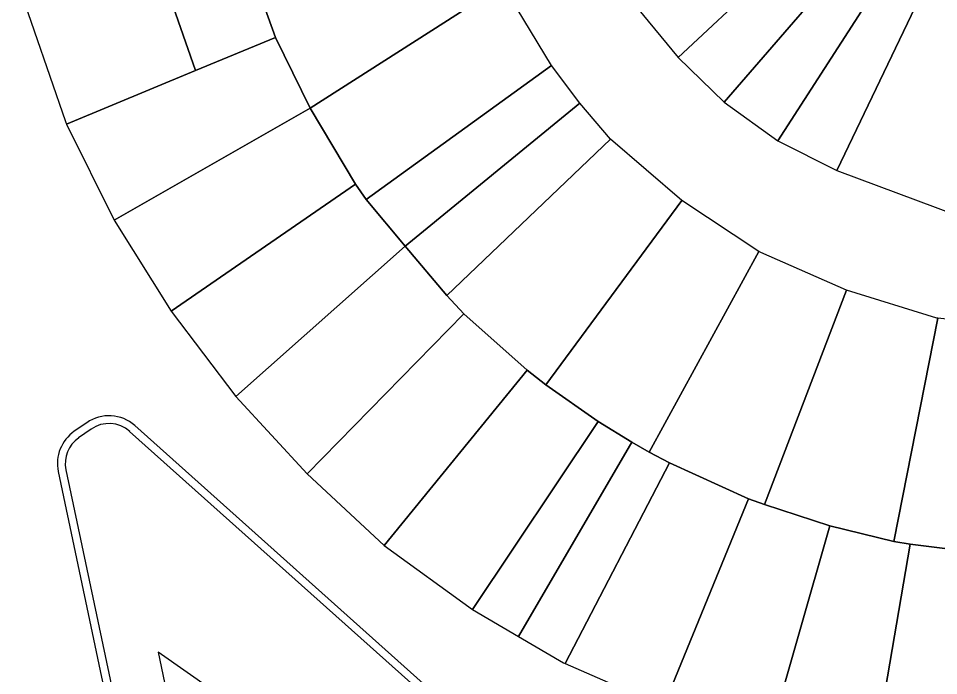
# Model space of a CAD drawing. Header units: metres. Extents: x 263639 to 269142, y 7370519 to 7372711.
# Drawn here: x 265278.8 to 265420.4, y 7371480.4 to 7371581.5 of the extents above; entities that cross this region are included whole.
import ezdxf

# ---------------------------------------------------------------- set-up
doc = ezdxf.new("R2010")
doc.units = ezdxf.units.M
doc.layers.add('LOTE', color=7, linetype='Continuous')

msp = doc.modelspace()

# ---------------------------------------------------------------- linework, layer by layer
for p, q in [((265289.97, 7371518.29), (265288.05, 7371516.96)), ((265346.16, 7371473.04), (265295.9, 7371517.93)), ((265286.09, 7371512.03), (265307.22, 7371411.78))]:
    msp.add_line(p, q)
msp.add_lwpolyline([(265284.92, 7371511.78), (265306.04, 7371411.53, 0.416998), (265313.21, 7371406.91), (265401.49, 7371426.38, 0.375949), (265406.17, 7371432.75), (265404.68, 7371450.29, 0.299278), (265400.61, 7371455.47), (265349.05, 7371472.72, -0.101913), (265346.96, 7371473.93), (265296.7, 7371518.83, 0.346919), (265289.29, 7371519.28), (265287.37, 7371517.95, 0.30164)], format="xyb", close=True)
for centre, start, end in [((265292.71, 7371514.35), 48.2258, 124.7563), ((265290.79, 7371513.02), 124.7563, 191.8979)]:
    msp.add_arc(centre, 4.8, start, end)
at = {"layer": 'LOTE', "color": 7}
for points in [[(265380.35, 7371575.45), (265406.11, 7371599.52), (265402.75, 7371604.19), (265391.44, 7371595.9), (265374.02, 7371583.12), (265380.35, 7371575.45)], [(265323.68, 7371567.68), (265323.68, 7371567.68), (265353.36, 7371586.63), (265347.52, 7371600.9), (265312.92, 7371593.69), (265318.35, 7371578.56), (265323.68, 7371567.68)], [(265387.4, 7371568.61), (265410.46, 7371595.22), (265406.11, 7371599.52), (265380.35, 7371575.45), (265387.4, 7371568.61)], [(265395.69, 7371562.66), (265414.73, 7371592.16), (265410.46, 7371595.22), (265387.4, 7371568.61), (265395.69, 7371562.66)], [(265312.92, 7371593.69), (265299.95, 7371590.99), (265306.02, 7371573.45), (265318.35, 7371578.56), (265312.92, 7371593.69)], [(265404.79, 7371558.06), (265404.79, 7371558.06), (265419.86, 7371589.58), (265414.73, 7371592.16), (265395.69, 7371562.66), (265404.79, 7371558.06)], [(265286.19, 7371565.23), (265306.02, 7371573.45), (265299.95, 7371590.99), (265278.77, 7371586.58), (265286, 7371565.63), (265286.19, 7371565.23)], [(265423.34, 7371551.15), (265430.33, 7371586.01), (265424.38, 7371587.84), (265419.86, 7371589.58), (265404.79, 7371558.06), (265423.34, 7371551.15)], [(265330.68, 7371555.99), (265330.68, 7371555.99), (265332.3, 7371553.61), (265360.86, 7371574.21), (265353.36, 7371586.63), (265323.68, 7371567.68), (265330.68, 7371555.99)], [(265293.54, 7371550.45), (265293.54, 7371550.45), (265323.68, 7371567.68), (265318.35, 7371578.56), (265318.35, 7371578.56), (265306.02, 7371573.45), (265286.19, 7371565.23), (265293.54, 7371550.45)], [(265338.31, 7371546.42), (265338.31, 7371546.42), (265365.19, 7371568.46), (265360.86, 7371574.21), (265332.3, 7371553.61), (265338.31, 7371546.42)], [(265302.28, 7371536.46), (265302.28, 7371536.46), (265330.68, 7371555.99), (265323.68, 7371567.68), (265323.68, 7371567.68), (265293.54, 7371550.45), (265302.28, 7371536.46)], [(265365.19, 7371568.46), (265365.19, 7371568.46), (265338.31, 7371546.42), (265344.71, 7371538.83), (265344.71, 7371538.83), (265369.9, 7371562.89), (265365.19, 7371568.46)], [(265357.08, 7371527.34), (265357.08, 7371527.34), (265359.99, 7371525.12), (265359.99, 7371525.12), (265359.99, 7371525.12), (265380.9, 7371553.44), (265369.9, 7371562.89), (265369.9, 7371562.89), (265344.71, 7371538.83), (265347.36, 7371536.05), (265357.08, 7371527.34)], [(265312.26, 7371523.32), (265312.26, 7371523.32), (265338.31, 7371546.42), (265332.3, 7371553.61), (265332.3, 7371553.61), (265330.68, 7371555.99), (265302.28, 7371536.46), (265312.26, 7371523.32)], [(265373.21, 7371516.3), (265373.21, 7371516.3), (265375.9, 7371514.75), (265392.76, 7371545.63), (265380.9, 7371553.44), (265380.9, 7371553.44), (265359.99, 7371525.12), (265368.04, 7371519.47), (265368.04, 7371519.47), (265373.21, 7371516.3)], [(265323.22, 7371511.39), (265323.22, 7371511.39), (265347.36, 7371536.05), (265344.71, 7371538.83), (265338.31, 7371546.42), (265338.31, 7371546.42), (265312.26, 7371523.32), (265323.22, 7371511.39)], [(265391.17, 7371507.59), (265391.17, 7371507.59), (265393.64, 7371506.71), (265406.24, 7371539.65), (265393.06, 7371545.46), (265393.06, 7371545.46), (265392.76, 7371545.63), (265375.9, 7371514.75), (265379.02, 7371513.1), (265391.17, 7371507.59)], [(265413.56, 7371500.99), (265413.56, 7371500.99), (265420.3, 7371535.37), (265420.17, 7371535.38), (265406.24, 7371539.65), (265406.24, 7371539.65), (265393.64, 7371506.71), (265403.67, 7371503.43), (265413.56, 7371500.99)], [(265347.36, 7371536.05), (265347.36, 7371536.05), (265323.22, 7371511.39), (265335.09, 7371500.4), (265357.08, 7371527.34), (265347.36, 7371536.05)], [(265429.17, 7371498.95), (265429.17, 7371498.95), (265433.31, 7371498.69), (265433.92, 7371513.98), (265434.71, 7371533.7), (265420.3, 7371535.37), (265413.56, 7371500.99), (265416.04, 7371500.6), (265429.17, 7371498.95)], [(265357.08, 7371527.34), (265357.08, 7371527.34), (265335.09, 7371500.4), (265335.09, 7371500.4), (265348.69, 7371490.53), (265368.04, 7371519.47), (265359.99, 7371525.12), (265357.08, 7371527.34)], [(265368.04, 7371519.47), (265368.04, 7371519.47), (265348.69, 7371490.53), (265355.76, 7371486.38), (265373.21, 7371516.3), (265368.04, 7371519.47)], [(265375.9, 7371514.75), (265375.9, 7371514.75), (265373.21, 7371516.3), (265355.76, 7371486.38), (265362.68, 7371482.32), (265362.93, 7371482.21), (265379.02, 7371513.1), (265375.9, 7371514.75)], [(265379.02, 7371513.1), (265379.02, 7371513.1), (265362.93, 7371482.21), (265378.07, 7371475.63), (265391.17, 7371507.59), (265379.02, 7371513.1)], [(265394.25, 7371470.44), (265394.25, 7371470.44), (265403.67, 7371503.43), (265393.64, 7371506.71), (265393.64, 7371506.71), (265391.17, 7371507.59), (265378.07, 7371475.63), (265394.25, 7371470.44)], [(265410.16, 7371466.06), (265410.16, 7371466.06), (265416.04, 7371500.6), (265413.56, 7371500.99), (265403.67, 7371503.43), (265403.67, 7371503.43), (265394.25, 7371470.44), (265410.16, 7371466.06)], [(265416.04, 7371500.6), (265416.04, 7371500.6), (265410.16, 7371466.06), (265425.65, 7371463.95), (265426.22, 7371463.92), (265429.17, 7371498.95), (265416.04, 7371500.6)], [(265300.3, 7371483.95), (265306.36, 7371455), (265316.59, 7371472.56), (265300.3, 7371483.95)]]:
    msp.add_lwpolyline(points, close=True, dxfattribs=at)

doc.saveas('drawing.dxf')
